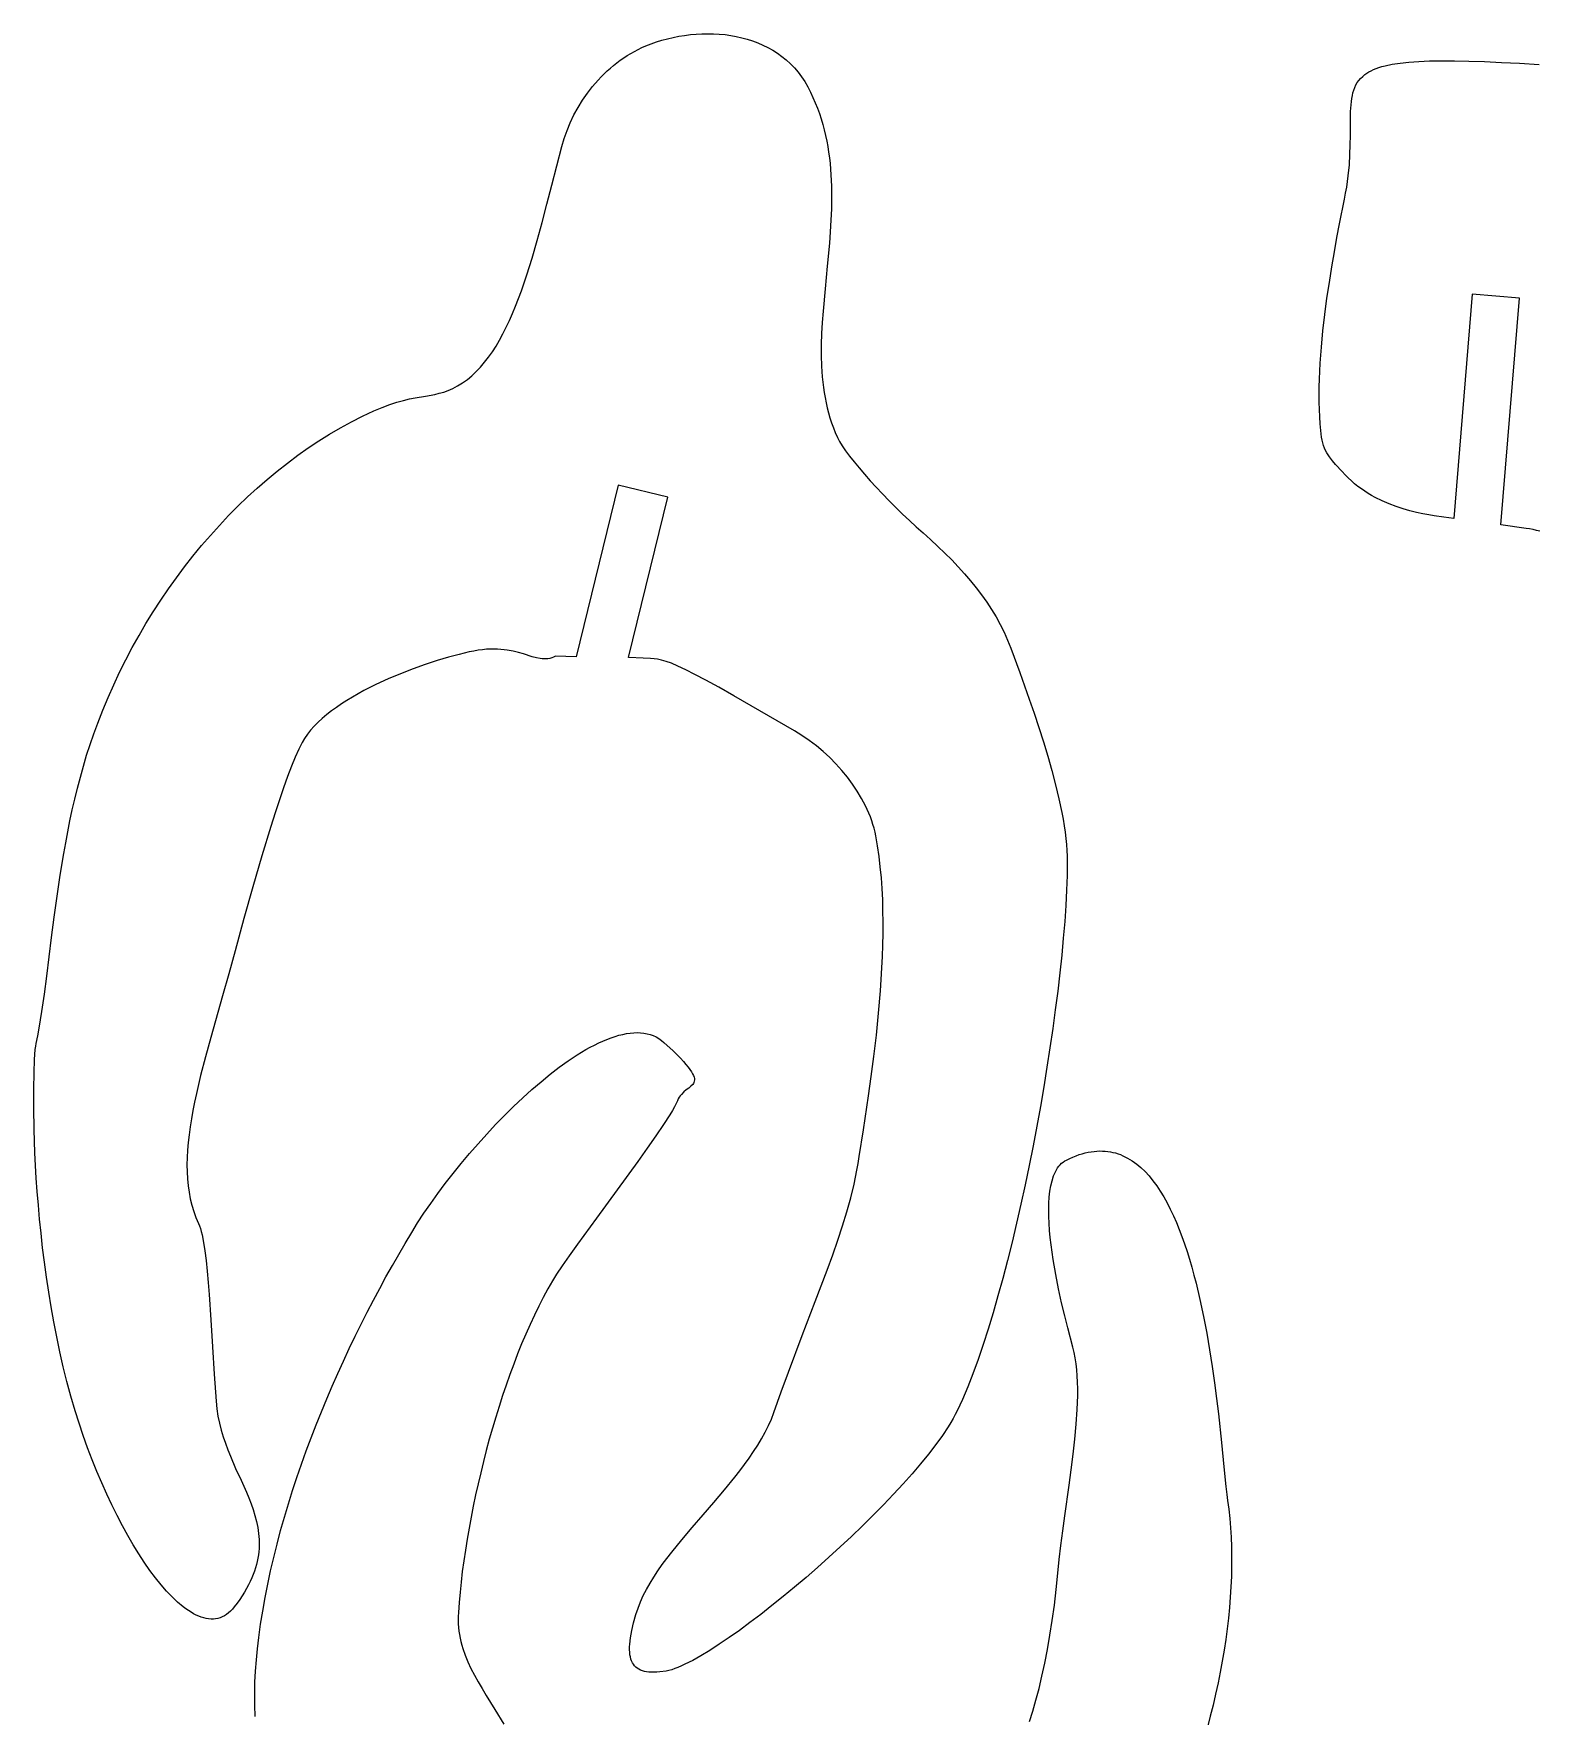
# Model space of a CAD drawing. Extents: x 0 to 1508, y 0 to 573.
# Drawn here: x 0 to 190.8, y 312.5 to 526.1 of the extents above; entities that cross this region are included whole.
import ezdxf

# ---------------------------------------------------------------- set-up
doc = ezdxf.new("R2010")
doc.units = 0
doc.layers.get('0').update_dxf_attribs({"color": 1, "linetype": 'CONTINUOUS'})

msp = doc.modelspace()

# ---------------------------------------------------------------- linework, layer by layer
msp.add_lwpolyline([(66.24, 447.07), (66, 446.95), (65.75, 446.86), (65.51, 446.79), (65.27, 446.75), (65.03, 446.72), (64.79, 446.72), (64.55, 446.73), (64.3, 446.76), (63.81, 446.86), (63.29, 447), (62.16, 447.35), (61.53, 447.53), (60.85, 447.7), (60.11, 447.83), (59.72, 447.89), (59.31, 447.93), (58.88, 447.96), (58.43, 447.97), (57.96, 447.96), (57.47, 447.94), (56.96, 447.89), (56.42, 447.82), (55.86, 447.72), (55.27, 447.6), (54.02, 447.3), (52.66, 446.93), (51.21, 446.5), (49.7, 446), (48.15, 445.45), (46.58, 444.84), (45.01, 444.18), (43.45, 443.46), (42.68, 443.09), (41.93, 442.7), (41.19, 442.29), (40.47, 441.88), (39.77, 441.46), (39.09, 441.02), (38.43, 440.57), (37.8, 440.12), (37.2, 439.65), (36.64, 439.17), (36.11, 438.68), (35.61, 438.18), (35.16, 437.67), (34.75, 437.16), (34.38, 436.63), (34.07, 436.1), (33.64, 435.26), (33.19, 434.25), (32.72, 433.09), (32.22, 431.79), (31.71, 430.36), (31.19, 428.82), (30.65, 427.17), (30.1, 425.43), (28.98, 421.73), (27.83, 417.8), (26.69, 413.75), (25.57, 409.67), (24.76, 406.74), (23.96, 403.93), (22.48, 398.65), (21.81, 396.18), (21.2, 393.81), (20.67, 391.54), (20.43, 390.45), (20.22, 389.37), (20.03, 388.32), (19.86, 387.3), (19.73, 386.29), (19.61, 385.31), (19.53, 384.35), (19.48, 383.41), (19.46, 382.49), (19.47, 381.58), (19.52, 380.7), (19.6, 379.84), (19.72, 379), (19.88, 378.17), (20.08, 377.36), (20.32, 376.57), (20.6, 375.79), (20.93, 375.03), (21.05, 374.74), (21.16, 374.4), (21.27, 374.02), (21.38, 373.6), (21.57, 372.64), (21.74, 371.55), (21.9, 370.33), (22.04, 368.99), (22.17, 367.55), (22.29, 366.03), (22.51, 362.79), (22.71, 359.37), (22.92, 355.89), (23.16, 352.46), (23.25, 351.51), (23.4, 350.59), (23.58, 349.69), (23.8, 348.82), (24.06, 347.97), (24.34, 347.13), (24.64, 346.32), (24.97, 345.51), (25.64, 343.95), (26.33, 342.43), (27, 340.93), (27.31, 340.19), (27.6, 339.45), (27.86, 338.71), (28.09, 337.96), (28.29, 337.22), (28.45, 336.46), (28.56, 335.7), (28.63, 334.93), (28.64, 334.15), (28.62, 333.76), (28.58, 333.36), (28.54, 332.96), (28.47, 332.55), (28.39, 332.14), (28.29, 331.73), (28.17, 331.31), (28.03, 330.89), (27.87, 330.46), (27.69, 330.03), (27.49, 329.59), (27.27, 329.15), (27.03, 328.7), (26.76, 328.24), (26.47, 327.78), (26.16, 327.31), (25.82, 326.84), (25.46, 326.36), (25.22, 326.07), (24.98, 325.82), (24.73, 325.6), (24.48, 325.4), (24.22, 325.24), (23.95, 325.1), (23.67, 324.99), (23.39, 324.9), (23.1, 324.85), (22.81, 324.82), (22.52, 324.81), (22.21, 324.84), (21.91, 324.88), (21.59, 324.96), (21.28, 325.05), (20.96, 325.17), (20.64, 325.32), (20.31, 325.49), (19.98, 325.68), (19.64, 325.89), (19.31, 326.13), (18.97, 326.38), (18.28, 326.96), (17.58, 327.62), (16.88, 328.35), (16.18, 329.17), (15.47, 330.05), (14.76, 331), (14.05, 332.02), (13.35, 333.1), (12.64, 334.24), (11.95, 335.43), (11.27, 336.67), (10.59, 337.97), (9.93, 339.31), (9.28, 340.69), (8.64, 342.11), (8.03, 343.57), (7.43, 345.05), (6.85, 346.57), (6.3, 348.12), (5.77, 349.68), (5.27, 351.27), (4.73, 353.1), (4.23, 354.96), (3.77, 356.84), (3.33, 358.73), (2.93, 360.63), (2.56, 362.54), (2.22, 364.44), (1.91, 366.34), (1.63, 368.23), (1.37, 370.11), (1.14, 371.96), (0.94, 373.79), (0.76, 375.59), (0.6, 377.36), (0.46, 379.09), (0.34, 380.78), (0.25, 382.42), (0.17, 384), (0.06, 386.99), (0.01, 389.71), (0.01, 392.12), (0.05, 394.18), (0.12, 395.86), (0.21, 397.11), (0.27, 397.57), (0.32, 397.9), (0.52, 398.86), (0.7, 399.85), (1.04, 401.94), (1.36, 404.14), (1.67, 406.46), (2.28, 411.37), (2.61, 413.95), (2.97, 416.59), (3.37, 419.28), (3.82, 422.01), (4.07, 423.38), (4.33, 424.77), (4.61, 426.15), (4.91, 427.54), (5.23, 428.93), (5.57, 430.32), (5.93, 431.71), (6.32, 433.1), (6.73, 434.48), (7.17, 435.85), (7.64, 437.22), (8.13, 438.58), (8.77, 440.21), (9.45, 441.84), (10.17, 443.44), (10.92, 445.03), (11.7, 446.61), (12.52, 448.16), (13.38, 449.69), (14.26, 451.2), (15.18, 452.69), (16.13, 454.16), (17.11, 455.6), (18.12, 457.02), (19.15, 458.41), (20.22, 459.77), (21.31, 461.1), (22.43, 462.4), (23.57, 463.67), (24.74, 464.91), (25.93, 466.11), (27.14, 467.28), (28.38, 468.41), (29.63, 469.51), (30.91, 470.57), (32.21, 471.59), (33.52, 472.57), (34.85, 473.51), (36.2, 474.4), (37.57, 475.25), (38.95, 476.06), (40.35, 476.82), (41.76, 477.53), (43.18, 478.2), (44.24, 478.65), (45.21, 479.01), (46.1, 479.31), (46.93, 479.54), (47.7, 479.73), (48.41, 479.87), (49.72, 480.1), (50.91, 480.31), (51.48, 480.44), (52.05, 480.6), (52.63, 480.8), (53.21, 481.05), (53.81, 481.37), (54.44, 481.76), (55.05, 482.2), (55.63, 482.68), (56.18, 483.2), (56.72, 483.77), (57.24, 484.38), (57.74, 485.03), (58.22, 485.72), (58.69, 486.44), (59.14, 487.21), (59.57, 488), (59.99, 488.83), (60.39, 489.7), (60.79, 490.59), (61.17, 491.52), (61.54, 492.47), (61.9, 493.45), (62.25, 494.46), (62.6, 495.49), (63.26, 497.62), (63.91, 499.83), (64.53, 502.11), (65.15, 504.46), (65.77, 506.85), (67.04, 511.76), (67.34, 512.79), (67.7, 513.8), (68.11, 514.8), (68.58, 515.78), (69.1, 516.73), (69.67, 517.66), (70.28, 518.55), (70.95, 519.41), (71.65, 520.22), (72.02, 520.62), (72.4, 521), (72.8, 521.37), (73.2, 521.73), (73.61, 522.07), (74.03, 522.41), (74.46, 522.72), (74.89, 523.03), (75.34, 523.32), (75.8, 523.6), (76.26, 523.86), (76.73, 524.1), (77.21, 524.33), (77.7, 524.55), (78.37, 524.81), (79.05, 525.05), (79.75, 525.27), (80.45, 525.46), (81.17, 525.63), (81.89, 525.77), (82.61, 525.89), (83.35, 525.98), (84.08, 526.05), (84.82, 526.09), (85.55, 526.1), (86.29, 526.09), (87.02, 526.05), (87.75, 525.98), (88.47, 525.88), (89.18, 525.75), (89.88, 525.59), (90.57, 525.4), (91.25, 525.19), (91.92, 524.94), (92.57, 524.65), (93.2, 524.34), (93.82, 524), (94.41, 523.62), (94.98, 523.21), (95.53, 522.76), (96.05, 522.28), (96.55, 521.77), (97.02, 521.22), (97.46, 520.63), (97.87, 520.01), (98.25, 519.35), (98.59, 518.68), (98.91, 518.01), (99.2, 517.33), (99.48, 516.65), (99.72, 515.96), (99.95, 515.27), (100.16, 514.57), (100.34, 513.88), (100.51, 513.18), (100.66, 512.47), (100.79, 511.77), (100.9, 511.06), (101, 510.35), (101.08, 509.63), (101.2, 508.2), (101.26, 506.76), (101.28, 505.31), (101.25, 503.86), (101.2, 502.41), (101.11, 500.96), (101, 499.5), (100.73, 496.6), (100.45, 493.71), (100.19, 490.85), (100.09, 489.43), (100.01, 488.03), (99.97, 486.63), (99.97, 485.25), (100, 483.88), (100.09, 482.53), (100.16, 481.86), (100.24, 481.2), (100.33, 480.54), (100.44, 479.89), (100.57, 479.24), (100.72, 478.59), (100.88, 477.95), (101.07, 477.32), (101.27, 476.69), (101.5, 476.07), (101.75, 475.45), (102.01, 474.84), (102.28, 474.34), (102.63, 473.77), (103.06, 473.14), (103.56, 472.45), (104.13, 471.73), (104.76, 470.96), (105.45, 470.16), (106.18, 469.34), (106.94, 468.51), (107.75, 467.66), (108.58, 466.8), (109.42, 465.95), (110.29, 465.11), (111.15, 464.29), (112.02, 463.49), (112.88, 462.72), (113.84, 461.87), (114.76, 461.01), (115.66, 460.15), (116.52, 459.29), (117.35, 458.42), (118.14, 457.54), (118.9, 456.65), (119.63, 455.76), (120.31, 454.85), (120.96, 453.93), (121.58, 453), (122.15, 452.05), (122.68, 451.08), (123.17, 450.1), (123.62, 449.1), (124.02, 448.08), (125.16, 444.98), (126.36, 441.6), (126.97, 439.83), (127.57, 438.03), (128.15, 436.21), (128.7, 434.37), (129.22, 432.55), (129.7, 430.74), (130.13, 428.96), (130.49, 427.22), (130.65, 426.37), (130.79, 425.54), (130.91, 424.73), (131.01, 423.93), (131.09, 423.16), (131.15, 422.4), (131.18, 421.67), (131.19, 420.97), (131.17, 419.22), (131.1, 417.37), (131, 415.43), (130.86, 413.4), (130.68, 411.28), (130.48, 409.1), (130.24, 406.85), (129.97, 404.54), (129.67, 402.18), (129.35, 399.78), (128.99, 397.34), (128.61, 394.88), (128.2, 392.39), (127.77, 389.9), (127.32, 387.39), (126.84, 384.89), (126.35, 382.4), (125.83, 379.93), (125.3, 377.48), (124.75, 375.06), (124.18, 372.68), (123.6, 370.35), (123, 368.07), (122.39, 365.86), (121.78, 363.71), (121.15, 361.64), (120.51, 359.66), (119.86, 357.76), (119.21, 355.97), (118.55, 354.29), (117.88, 352.71), (117.22, 351.26), (116.97, 350.78), (116.7, 350.28), (116.4, 349.76), (116.07, 349.23), (115.34, 348.13), (114.51, 346.97), (113.58, 345.77), (112.58, 344.54), (111.5, 343.27), (110.35, 341.98), (109.13, 340.66), (107.86, 339.33), (106.55, 337.99), (105.19, 336.65), (103.8, 335.31), (102.38, 333.99), (100.94, 332.67), (99.49, 331.38), (98.03, 330.11), (96.58, 328.87), (95.13, 327.67), (93.7, 326.52), (92.29, 325.41), (90.91, 324.36), (89.57, 323.38), (88.27, 322.46), (87.02, 321.61), (85.83, 320.84), (84.7, 320.16), (83.65, 319.57), (82.67, 319.07), (82.22, 318.86), (81.78, 318.68), (81.37, 318.52), (80.99, 318.39), (80.62, 318.29), (80.29, 318.22), (79.48, 318.11), (79.1, 318.08), (78.75, 318.06), (78.41, 318.06), (78.1, 318.08), (77.8, 318.12), (77.53, 318.17), (77.27, 318.24), (77.03, 318.33), (76.81, 318.44), (76.61, 318.57), (76.43, 318.72), (76.27, 318.88), (76.13, 319.07), (76, 319.27), (75.9, 319.5), (75.81, 319.74), (75.74, 320.01), (75.69, 320.29), (75.65, 320.6), (75.64, 320.93), (75.64, 321.28), (75.66, 321.65), (75.75, 322.45), (75.92, 323.35), (76.15, 324.33), (76.45, 325.41), (76.71, 326.2), (77.02, 327), (77.38, 327.79), (77.79, 328.58), (78.24, 329.37), (78.72, 330.15), (79.24, 330.94), (79.79, 331.73), (80.38, 332.52), (80.98, 333.3), (82.25, 334.88), (83.59, 336.45), (84.96, 338.03), (86.33, 339.62), (87.69, 341.22), (89, 342.82), (89.63, 343.63), (90.24, 344.44), (90.82, 345.25), (91.38, 346.07), (91.91, 346.89), (92.4, 347.71), (92.85, 348.54), (93.27, 349.38), (93.64, 350.21), (93.96, 351.06), (94.88, 353.66), (95.8, 356.15), (97.56, 360.81), (99.21, 365.12), (100.72, 369.13), (101.42, 371.05), (102.07, 372.92), (102.67, 374.74), (103.21, 376.53), (103.7, 378.3), (104.13, 380.05), (104.32, 380.92), (104.49, 381.79), (104.65, 382.66), (104.79, 383.53), (105.31, 386.95), (105.97, 391.26), (106.31, 393.69), (106.64, 396.26), (106.96, 398.95), (107.24, 401.73), (107.48, 404.59), (107.58, 406.03), (107.67, 407.48), (107.73, 408.93), (107.78, 410.39), (107.81, 411.84), (107.82, 413.28), (107.8, 414.72), (107.76, 416.14), (107.69, 417.55), (107.59, 418.94), (107.46, 420.31), (107.31, 421.65), (107.11, 422.97), (106.89, 424.25), (106.79, 424.73), (106.67, 425.21), (106.53, 425.69), (106.37, 426.17), (106.2, 426.65), (106.01, 427.13), (105.8, 427.6), (105.58, 428.07), (105.09, 429.01), (104.54, 429.93), (103.94, 430.83), (103.29, 431.71), (102.58, 432.56), (101.83, 433.39), (101.04, 434.19), (100.21, 434.95), (99.34, 435.67), (98.44, 436.36), (97.51, 437), (96.56, 437.59), (91.08, 440.78), (88.86, 442.05), (86.95, 443.13), (85.31, 444.03), (83.92, 444.76), (82.76, 445.35), (81.78, 445.81), (80.96, 446.16), (80.28, 446.41), (79.7, 446.58), (79.2, 446.69), (78.74, 446.75), (78.3, 446.78), (77.35, 446.81), (75.56, 446.9), (75.49, 446.9), (80.48, 467.24), (74.2, 468.78), (68.84, 446.97), (66.24, 447.07)], close=True)
for points in [[(191.17, 462.92), (190.73, 463.04), (190.3, 463.14), (189.86, 463.22), (189.44, 463.29), (186.2, 463.73), (188.57, 492.54), (182.59, 493.03), (180.24, 464.55), (179, 464.72), (177.76, 464.89), (177.06, 465.01), (176.3, 465.15), (175.51, 465.32), (174.68, 465.52), (173.82, 465.77), (172.95, 466.05), (172.06, 466.39), (171.16, 466.78), (170.27, 467.22), (169.82, 467.47), (169.38, 467.73), (168.94, 468.01), (168.51, 468.31), (168.08, 468.63), (167.66, 468.96), (167.25, 469.32), (166.84, 469.69), (166.44, 470.09), (166.06, 470.5), (165.25, 471.4), (164.85, 471.87), (164.47, 472.36), (164.3, 472.63), (164.13, 472.9), (163.98, 473.19), (163.85, 473.49), (163.72, 473.8), (163.62, 474.14), (163.54, 474.49), (163.47, 474.86), (163.37, 475.7), (163.29, 476.57), (163.23, 477.46), (163.19, 478.38), (163.16, 479.32), (163.16, 480.28), (163.17, 481.25), (163.2, 482.24), (163.29, 484.26), (163.45, 486.31), (163.64, 488.38), (163.88, 490.45), (164.15, 492.51), (164.45, 494.53), (164.76, 496.51), (165.09, 498.42), (165.42, 500.24), (165.75, 501.97), (166.37, 505.07), (166.52, 505.85), (166.65, 506.61), (166.76, 507.35), (166.85, 508.07), (166.99, 509.46), (167.06, 510.77), (167.1, 512), (167.12, 513.16), (167.12, 515.25), (167.14, 516.2), (167.2, 517.07), (167.24, 517.48), (167.29, 517.87), (167.37, 518.25), (167.45, 518.61), (167.56, 518.95), (167.68, 519.28), (167.83, 519.59), (168, 519.89), (168.2, 520.17), (168.42, 520.43), (168.68, 520.68), (168.96, 520.91), (169.2, 521.08), (169.47, 521.24), (169.75, 521.4), (170.06, 521.54), (170.39, 521.67), (170.74, 521.8), (171.12, 521.92), (171.53, 522.02), (172.42, 522.21), (173.42, 522.37), (174.54, 522.49), (175.79, 522.58), (177.16, 522.64), (178.68, 522.66), (180.35, 522.66), (182.16, 522.62), (184.14, 522.56), (186.28, 522.46), (188.59, 522.34), (191.08, 522.18)], [(28.12, 312.43), (28.07, 313.89), (28.06, 315.34), (28.09, 316.79), (28.16, 318.22), (28.27, 319.64), (28.4, 321.05), (28.57, 322.46), (28.81, 324.15), (29.08, 325.84), (29.38, 327.54), (29.71, 329.24), (30.08, 330.94), (30.48, 332.64), (30.9, 334.34), (31.35, 336.04), (31.83, 337.74), (32.34, 339.44), (32.87, 341.13), (33.42, 342.81), (34, 344.49), (34.6, 346.16), (35.22, 347.83), (35.86, 349.48), (36.52, 351.12), (37.2, 352.76), (37.89, 354.38), (38.6, 355.98), (39.32, 357.58), (40.06, 359.16), (40.81, 360.72), (41.58, 362.26), (42.35, 363.79), (43.13, 365.3), (43.92, 366.79), (44.72, 368.25), (45.53, 369.7), (46.34, 371.12), (47.16, 372.52), (47.98, 373.89), (48.73, 375.11), (49.54, 376.34), (50.4, 377.59), (51.31, 378.86), (52.25, 380.13), (53.24, 381.4), (54.26, 382.67), (55.32, 383.92), (56.4, 385.17), (57.5, 386.39), (58.62, 387.59), (59.76, 388.76), (60.91, 389.9), (62.07, 390.99), (63.24, 392.04), (64.4, 393.04), (65.57, 393.99), (66.72, 394.87), (67.86, 395.69), (68.99, 396.44), (70.1, 397.11), (70.65, 397.41), (71.19, 397.7), (71.73, 397.96), (72.25, 398.2), (72.77, 398.42), (73.28, 398.62), (73.79, 398.79), (74.28, 398.93), (74.77, 399.05), (75.24, 399.15), (75.71, 399.22), (76.16, 399.26), (76.61, 399.27), (77.04, 399.26), (77.46, 399.21), (77.86, 399.14), (78.25, 399.03), (78.63, 398.89), (79, 398.73), (79.35, 398.53), (79.68, 398.29), (80, 398.02), (81.16, 396.94), (82.08, 396.02), (82.46, 395.61), (82.79, 395.24), (83.07, 394.9), (83.3, 394.59), (83.49, 394.31), (83.64, 394.06), (83.74, 393.83), (83.82, 393.62), (83.86, 393.43), (83.87, 393.26), (83.85, 393.1), (83.8, 392.95), (83.73, 392.82), (83.65, 392.69), (83.42, 392.46), (83.14, 392.23), (82.83, 392), (82.51, 391.74), (82.21, 391.43), (82.06, 391.26), (81.93, 391.06), (81.81, 390.85), (81.71, 390.62), (81.56, 390.28), (81.35, 389.86), (81.08, 389.38), (80.75, 388.84), (79.95, 387.6), (78.99, 386.17), (77.89, 384.59), (76.68, 382.89), (74.08, 379.31), (71.44, 375.71), (69.02, 372.4), (67.97, 370.94), (67.07, 369.65), (66.35, 368.59), (65.84, 367.78), (65.25, 366.73), (64.67, 365.65), (64.11, 364.53), (63.55, 363.38), (63, 362.2), (62.47, 360.98), (61.94, 359.74), (61.43, 358.47), (60.93, 357.18), (60.45, 355.86), (59.98, 354.53), (59.52, 353.18), (59.08, 351.81), (58.65, 350.43), (58.23, 349.04), (57.83, 347.64), (57.45, 346.23), (57.09, 344.82), (56.74, 343.4), (56.4, 341.98), (56.09, 340.57), (55.79, 339.15), (55.52, 337.74), (55.26, 336.34), (55.02, 334.95), (54.8, 333.57), (54.59, 332.21), (54.41, 330.85), (54.26, 329.52), (54.12, 328.21), (54, 326.92), (53.91, 325.65), (53.88, 325.16), (53.88, 324.69), (53.9, 324.21), (53.93, 323.75), (53.98, 323.29), (54.05, 322.84), (54.13, 322.39), (54.23, 321.95), (54.35, 321.51), (54.47, 321.08), (54.77, 320.22), (55.12, 319.37), (55.51, 318.52), (55.95, 317.68), (56.41, 316.83), (56.91, 315.98), (57.43, 315.12), (58.53, 313.35), (59.67, 311.49)], [(126.39, 311.81), (126.81, 313.12), (127.21, 314.52), (127.6, 316.01), (127.98, 317.58), (128.34, 319.23), (128.68, 320.96), (128.99, 322.77), (129.28, 324.64), (129.55, 326.58), (129.78, 328.59), (129.98, 330.65), (130.15, 332.37), (130.36, 334.16), (130.61, 336.01), (130.88, 337.92), (131.43, 341.82), (131.7, 343.78), (131.95, 345.74), (132.16, 347.67), (132.33, 349.57), (132.45, 351.41), (132.49, 352.31), (132.51, 353.19), (132.51, 354.05), (132.5, 354.88), (132.46, 355.7), (132.4, 356.48), (132.31, 357.24), (132.2, 357.97), (132.06, 358.67), (131.9, 359.33), (131.24, 361.79), (130.86, 363.31), (130.47, 364.97), (130.09, 366.73), (129.73, 368.57), (129.4, 370.45), (129.26, 371.39), (129.14, 372.32), (129.03, 373.25), (128.94, 374.17), (128.88, 375.06), (128.84, 375.94), (128.83, 376.78), (128.85, 377.6), (128.9, 378.38), (128.98, 379.13), (129.1, 379.83), (129.25, 380.47), (129.45, 381.07), (129.56, 381.35), (129.68, 381.61), (129.82, 381.86), (129.96, 382.09), (130.12, 382.3), (130.29, 382.5), (130.47, 382.68), (130.66, 382.84), (130.87, 382.98), (131.09, 383.1), (131.5, 383.3), (131.9, 383.48), (132.3, 383.64), (132.7, 383.78), (133.08, 383.9), (133.47, 384), (133.84, 384.08), (134.21, 384.15), (134.58, 384.2), (134.94, 384.23), (135.29, 384.25), (135.64, 384.24), (135.99, 384.22), (136.32, 384.19), (136.66, 384.14), (136.99, 384.07), (137.31, 383.99), (137.63, 383.89), (137.94, 383.78), (138.25, 383.65), (138.85, 383.35), (139.43, 383), (140, 382.59), (140.54, 382.13), (141.07, 381.63), (141.57, 381.07), (142.06, 380.47), (142.54, 379.83), (142.99, 379.14), (143.43, 378.42), (143.85, 377.66), (144.26, 376.86), (144.65, 376.03), (145.03, 375.17), (145.39, 374.29), (145.73, 373.37), (146.07, 372.44), (146.39, 371.48), (146.69, 370.5), (146.98, 369.5), (147.26, 368.49), (147.53, 367.46), (148.02, 365.37), (148.47, 363.25), (148.88, 361.12), (149.25, 359), (149.58, 356.89), (149.87, 354.82), (150.14, 352.81), (150.37, 350.86), (150.76, 347.25), (151.07, 344.13), (151.32, 341.63), (151.43, 340.65), (151.53, 339.88), (151.68, 338.75), (151.8, 337.59), (151.9, 336.41), (151.98, 335.21), (152.02, 333.99), (152.04, 332.75), (152.04, 331.49), (152.01, 330.21), (151.95, 328.91), (151.87, 327.6), (151.77, 326.28), (151.64, 324.94), (151.48, 323.59), (151.3, 322.23), (151.09, 320.86), (150.86, 319.48), (150.61, 318.09), (150.33, 316.7), (150.02, 315.3), (149.69, 313.9), (149.34, 312.49), (148.97, 311.08)]]:
    msp.add_lwpolyline(points)

doc.saveas('drawing.dxf')
